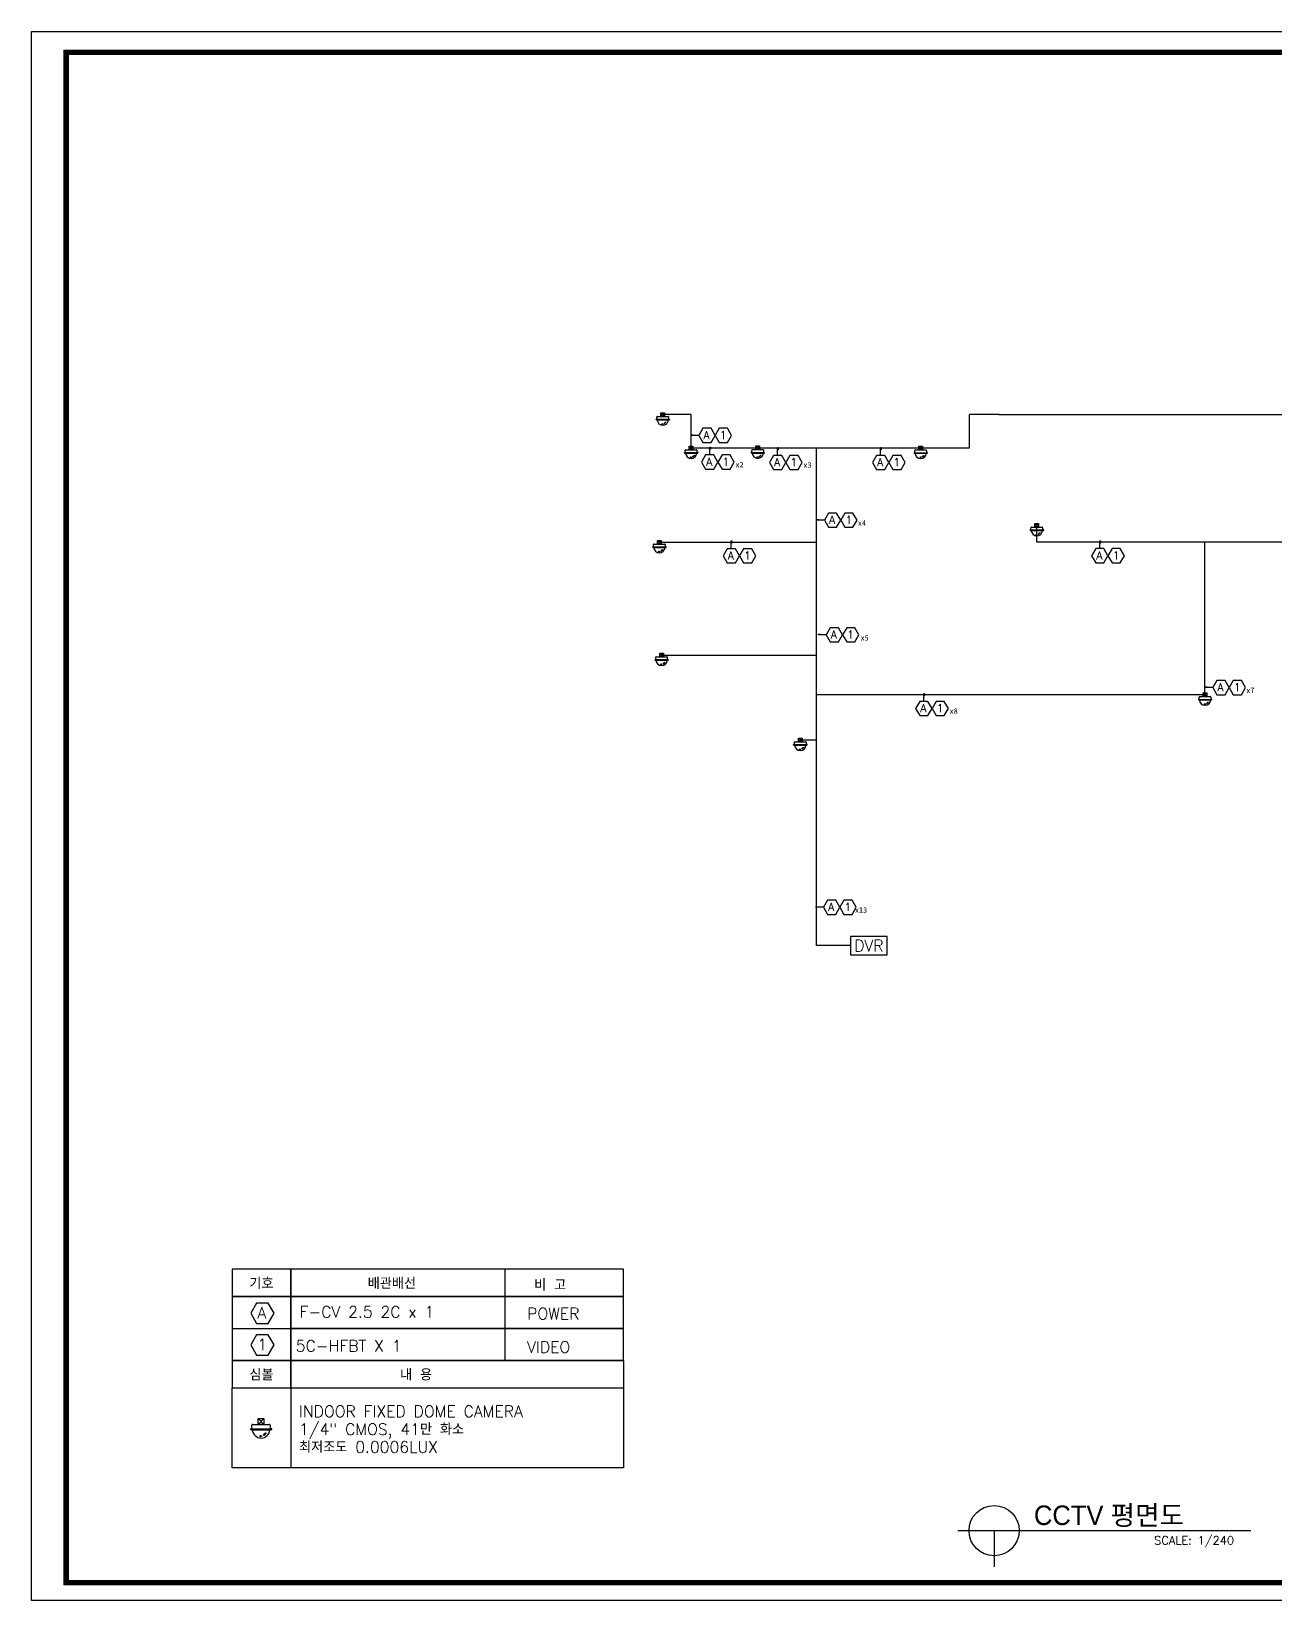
# Model space of a CAD drawing. Header units: millimetres. Extents: x 561168 to 33247342, y -10918660 to -13083.
# Drawn here: x 561168 to 614719, y -80618 to -13083 of the extents above; entities that cross this region are included whole.
import ezdxf
from ezdxf.enums import TextEntityAlignment as Align

# ---------------------------------------------------------------- set-up
doc = ezdxf.new("R2010")
doc.units = ezdxf.units.MM
doc.header["$LTSCALE"] = 200
doc.header["$MEASUREMENT"] = 0
doc.linetypes.add('CEN', pattern=[62, 60, -1, 0, -1])
doc.layers.get('0').update_dxf_attribs({"linetype": 'CONTINUOUS'})
for name, color, linetype in [('CCTV', 2, 'CONTINUOUS'), ('ED-NOTE', 3, 'CEN'), ('ED-TABL-LIN2', 1, 'CONTINUOUS'), ('FORM', 7, 'CONTINUOUS'), ('FORM$0$FORM', 7, 'CONTINUOUS'), ('LINE', 2, 'CONTINUOUS'), ('TD-SCRT-GURD', 4, 'CONTINUOUS'), ('추가분', 6, 'CONTINUOUS')]:
    doc.layers.add(name, color=color, linetype=linetype)
doc.styles.add('GHD', font='')
doc.styles.add('SAMOO', font='romans.shx', dxfattribs={"bigfont": 'whgtxt.shx'})
doc.styles.add('SIM', font='simplex_.ttf')
doc.styles.add('굴림체', font='')
doc.styles.get('GHD').set_extended_font_data('Dotum')
doc.styles.get('굴림체').set_extended_font_data('GulimChe')

# ---------------------------------------------------------------- blocks, each defined once
blk = doc.blocks.new('FORM$0$form')
at = {"layer": 'FORM$0$FORM', "color": 3}
blk.add_lwpolyline([(0, 562.79), (792.83, 562.79), (792.83, 0), (0, 0)], close=True, dxfattribs=at)
at = {"layer": 'FORM$0$FORM', "color": 2, "const_width": 1.94}
blk.add_lwpolyline([(12.48, 6.47), (12.48, 555.28), (781.78, 555.28), (781.78, 6.47)], close=True, dxfattribs=at)
blk = doc.blocks.new('FORM')
blk.add_blockref('FORM$0$form', (11.32, 7.62))

msp = doc.modelspace()

# ---------------------------------------------------------------- linework, layer by layer
at = {"layer": 'CCTV'}
for p, q in [((588091, -29793), (588091, -29679)), ((588091, -29793), (588091, -29679)), ((588114, -29656), (588570, -29656)), ((588114, -29656), (588570, -29656)), ((588592, -29679), (588592, -29793)), ((588592, -29679), (588592, -29793)), ((588056, -29790), (588056, -29779)), ((588056, -29779), (588068, -29779)), ((588056, -29790), (588056, -29779)), ((588056, -29779), (588068, -29779)), ((588068, -29779), (588068, -29783)), ((588068, -29779), (588068, -29783)), ((588070, -29804), (588624, -29804)), ((588070, -29804), (588624, -29804)), ((588077, -29793), (588616, -29793)), ((588077, -29793), (588616, -29793)), ((588603, -29793), (588091, -29793)), ((588603, -29793), (588091, -29793)), ((588406, -29953), (588412, -29958)), ((588406, -29953), (588412, -29958)), ((588422, -29939), (588435, -29947)), ((588422, -29939), (588435, -29947)), ((588431, -29932), (588445, -29941)), ((588431, -29932), (588445, -29941)), ((588460, -29888), (588481, -29901)), ((588460, -29888), (588481, -29901)), ((588626, -29779), (588626, -29783)), ((588638, -29779), (588626, -29779)), ((588626, -29779), (588626, -29783)), ((588638, -29779), (588626, -29779)), ((588638, -29790), (588638, -29779)), ((588638, -29790), (588638, -29779)), ((594964, -52431), (594964, -31011)), ((589277, -31224), (589277, -31213)), ((589277, -31213), (589289, -31213)), ((589277, -31224), (589277, -31213)), ((589277, -31213), (589289, -31213)), ((589289, -31213), (589289, -31217)), ((589289, -31213), (589289, -31217)), ((589291, -31237), (589845, -31237)), ((589291, -31237), (589845, -31237)), ((589299, -31226), (589838, -31226)), ((589299, -31226), (589838, -31226)), ((589312, -31226), (589312, -31112)), ((589312, -31226), (589312, -31112)), ((589824, -31226), (589312, -31226)), ((589824, -31226), (589312, -31226)), ((589335, -31090), (589791, -31090)), ((589335, -31090), (589791, -31090)), ((589627, -31386), (589633, -31392)), ((589627, -31386), (589633, -31392)), ((589643, -31372), (589656, -31381)), ((589643, -31372), (589656, -31381)), ((589652, -31365), (589666, -31375)), ((589652, -31365), (589666, -31375)), ((589681, -31321), (589702, -31334)), ((589681, -31321), (589702, -31334)), ((589814, -31112), (589814, -31226)), ((589814, -31112), (589814, -31226)), ((589847, -31213), (589847, -31217)), ((589859, -31213), (589847, -31213)), ((589847, -31213), (589847, -31217)), ((589859, -31213), (589847, -31213)), ((589859, -31224), (589859, -31213)), ((589859, -31224), (589859, -31213)), ((592145, -31206), (592145, -31195)), ((592145, -31195), (592157, -31195)), ((592145, -31206), (592145, -31195)), ((592145, -31195), (592157, -31195)), ((592157, -31207), (592157, -31211)), ((592157, -31207), (592157, -31211)), ((592158, -31232), (592713, -31232)), ((592158, -31232), (592713, -31232)), ((592166, -31220), (592705, -31220)), ((592166, -31220), (592705, -31220)), ((592179, -31220), (592179, -31107)), ((592179, -31220), (592179, -31107)), ((592692, -31220), (592179, -31220)), ((592692, -31220), (592179, -31220)), ((592202, -31084), (592658, -31084)), ((592202, -31084), (592658, -31084)), ((592494, -31381), (592500, -31386)), ((592494, -31381), (592500, -31386)), ((592511, -31366), (592524, -31375)), ((592511, -31366), (592524, -31375)), ((592520, -31360), (592534, -31369)), ((592520, -31360), (592534, -31369)), ((592549, -31316), (592569, -31328)), ((592549, -31316), (592569, -31328)), ((592681, -31107), (592681, -31220)), ((592681, -31107), (592681, -31220)), ((592714, -31207), (592714, -31211)), ((592726, -31207), (592714, -31207)), ((592714, -31207), (592714, -31211)), ((592726, -31207), (592714, -31207)), ((592726, -31218), (592726, -31207)), ((592726, -31218), (592726, -31207)), ((599156, -31228), (599156, -31216)), ((599156, -31216), (599168, -31216)), ((599156, -31228), (599156, -31216)), ((599156, -31216), (599168, -31216)), ((599168, -31216), (599168, -31221)), ((599168, -31216), (599168, -31221)), ((599169, -31241), (599724, -31241)), ((599169, -31241), (599724, -31241)), ((599177, -31230), (599716, -31230)), ((599177, -31230), (599716, -31230)), ((599190, -31230), (599190, -31116)), ((599190, -31230), (599190, -31116)), ((599703, -31230), (599190, -31230)), ((599703, -31230), (599190, -31230)), ((599213, -31093), (599669, -31093)), ((599213, -31093), (599669, -31093)), ((599505, -31390), (599511, -31395)), ((599505, -31390), (599511, -31395)), ((599521, -31376), (599535, -31385)), ((599521, -31376), (599535, -31385)), ((599530, -31369), (599544, -31378)), ((599530, -31369), (599544, -31378)), ((599559, -31325), (599580, -31338)), ((599559, -31325), (599580, -31338)), ((599692, -31116), (599692, -31230)), ((599692, -31116), (599692, -31230)), ((599725, -31216), (599725, -31221)), ((599737, -31216), (599725, -31216)), ((599725, -31216), (599725, -31221)), ((599737, -31216), (599725, -31216)), ((599737, -31228), (599737, -31216)), ((599737, -31228), (599737, -31216)), ((604190, -34555), (604190, -34442)), ((604190, -34555), (604190, -34442)), ((604213, -34419), (604669, -34419)), ((604213, -34419), (604669, -34419)), ((604691, -34442), (604691, -34555)), ((604691, -34442), (604691, -34555)), ((604155, -34553), (604155, -34542)), ((604155, -34542), (604167, -34542)), ((604155, -34553), (604155, -34542)), ((604155, -34542), (604167, -34542)), ((604167, -34542), (604167, -34546)), ((604167, -34542), (604167, -34546)), ((604169, -34567), (604723, -34567)), ((604169, -34567), (604723, -34567)), ((604176, -34555), (604715, -34555)), ((604176, -34555), (604715, -34555)), ((604702, -34555), (604190, -34555)), ((604702, -34555), (604190, -34555)), ((604505, -34716), (604511, -34721)), ((604505, -34716), (604511, -34721)), ((604521, -34701), (604534, -34710)), ((604521, -34701), (604534, -34710)), ((604530, -34695), (604544, -34704)), ((604530, -34695), (604544, -34704)), ((604559, -34651), (604580, -34663)), ((604559, -34651), (604580, -34663)), ((604724, -34542), (604724, -34546)), ((604737, -34542), (604724, -34542)), ((604724, -34542), (604724, -34546)), ((604737, -34542), (604724, -34542)), ((604737, -34553), (604737, -34542)), ((604737, -34553), (604737, -34542)), ((587909, -35280), (587909, -35269)), ((587909, -35269), (587921, -35269)), ((587909, -35280), (587909, -35269)), ((587909, -35269), (587921, -35269)), ((587921, -35269), (587921, -35273)), ((587921, -35269), (587921, -35273)), ((587922, -35293), (588477, -35293)), ((587922, -35293), (588477, -35293)), ((587930, -35282), (588469, -35282)), ((587930, -35282), (588469, -35282)), ((587943, -35282), (587943, -35168)), ((587943, -35282), (587943, -35168)), ((588456, -35282), (587943, -35282)), ((588456, -35282), (587943, -35282)), ((587966, -35146), (588422, -35146)), ((587966, -35146), (588422, -35146)), ((588258, -35442), (588264, -35448)), ((588258, -35442), (588264, -35448)), ((588275, -35428), (588288, -35437)), ((588275, -35428), (588288, -35437)), ((588283, -35421), (588298, -35431)), ((588283, -35421), (588298, -35431)), ((588313, -35377), (588333, -35390)), ((588313, -35377), (588333, -35390)), ((588445, -35168), (588445, -35282)), ((588445, -35168), (588445, -35282)), ((588478, -35269), (588478, -35273)), ((588490, -35269), (588478, -35269)), ((588478, -35269), (588478, -35273)), ((588490, -35269), (588478, -35269)), ((588490, -35280), (588490, -35269)), ((588490, -35280), (588490, -35269)), ((588003, -40134), (588003, -40123)), ((588003, -40123), (588015, -40123)), ((588003, -40134), (588003, -40123)), ((588003, -40123), (588015, -40123)), ((588015, -40123), (588015, -40128)), ((588015, -40123), (588015, -40128)), ((588017, -40148), (588571, -40148)), ((588017, -40148), (588571, -40148)), ((588024, -40137), (588563, -40137)), ((588024, -40137), (588563, -40137)), ((588038, -40137), (588038, -40023)), ((588038, -40137), (588038, -40023)), ((588550, -40137), (588038, -40137)), ((588550, -40137), (588038, -40137)), ((588060, -40000), (588517, -40000)), ((588060, -40000), (588517, -40000)), ((588353, -40297), (588358, -40302)), ((588353, -40297), (588358, -40302)), ((588369, -40283), (588382, -40292)), ((588369, -40283), (588382, -40292)), ((588378, -40276), (588392, -40285)), ((588378, -40276), (588392, -40285)), ((588407, -40232), (588427, -40245)), ((588407, -40232), (588427, -40245)), ((588539, -40023), (588539, -40137)), ((588539, -40023), (588539, -40137)), ((588572, -40123), (588572, -40128)), ((588585, -40123), (588572, -40123)), ((588572, -40123), (588572, -40128)), ((588585, -40123), (588572, -40123)), ((588585, -40134), (588585, -40123)), ((588585, -40134), (588585, -40123)), ((611394, -41843), (611394, -41832)), ((611394, -41832), (611407, -41832)), ((611394, -41843), (611394, -41832)), ((611394, -41832), (611407, -41832)), ((611407, -41832), (611407, -41836)), ((611407, -41832), (611407, -41836)), ((611408, -41857), (611962, -41857)), ((611408, -41857), (611962, -41857)), ((611416, -41846), (611955, -41846)), ((611416, -41846), (611955, -41846)), ((611429, -41846), (611429, -41732)), ((611429, -41846), (611429, -41732)), ((611941, -41846), (611429, -41846)), ((611941, -41846), (611429, -41846)), ((611452, -41709), (611908, -41709)), ((611452, -41709), (611908, -41709)), ((611931, -41732), (611931, -41846)), ((611931, -41732), (611931, -41846)), ((611964, -41832), (611964, -41836)), ((611976, -41832), (611964, -41832)), ((611964, -41832), (611964, -41836)), ((611976, -41832), (611964, -41832)), ((611976, -41843), (611976, -41832)), ((611976, -41843), (611976, -41832)), ((611744, -42006), (611750, -42011)), ((611744, -42006), (611750, -42011)), ((611760, -41992), (611773, -42000)), ((611760, -41992), (611773, -42000)), ((611769, -41985), (611783, -41994)), ((611769, -41985), (611783, -41994)), ((611798, -41941), (611819, -41954)), ((611798, -41941), (611819, -41954)), ((593972, -43791), (593972, -43780)), ((593972, -43780), (593984, -43780)), ((593972, -43791), (593972, -43780)), ((593972, -43780), (593984, -43780)), ((593984, -43780), (593984, -43785)), ((593984, -43780), (593984, -43785)), ((593986, -43805), (594540, -43805)), ((593986, -43805), (594540, -43805)), ((593993, -43794), (594532, -43794)), ((593993, -43794), (594532, -43794)), ((594007, -43794), (594007, -43680)), ((594007, -43794), (594007, -43680)), ((594519, -43794), (594007, -43794)), ((594519, -43794), (594007, -43794)), ((594029, -43657), (594486, -43657)), ((594029, -43657), (594486, -43657)), ((594376, -43889), (594396, -43902)), ((594376, -43889), (594396, -43902)), ((594508, -43680), (594508, -43794)), ((594508, -43680), (594508, -43794)), ((594541, -43780), (594541, -43785)), ((594554, -43780), (594541, -43780)), ((594541, -43780), (594541, -43785)), ((594554, -43780), (594541, -43780)), ((594554, -43791), (594554, -43780)), ((594554, -43791), (594554, -43780)), ((594322, -43954), (594327, -43959)), ((594322, -43954), (594327, -43959)), ((594338, -43940), (594351, -43949)), ((594338, -43940), (594351, -43949)), ((594347, -43933), (594361, -43942)), ((594347, -43933), (594361, -43942)), ((596428, -52431), (594964, -52431)), ((570605, -73242), (570605, -73224)), ((570605, -73224), (570624, -73224)), ((570605, -73242), (570605, -73224)), ((570605, -73224), (570624, -73224)), ((570624, -73224), (570624, -73231)), ((570624, -73224), (570624, -73231)), ((570627, -73263), (571493, -73263)), ((570627, -73263), (571493, -73263)), ((570639, -73245), (571481, -73245)), ((570639, -73245), (571481, -73245)), ((570659, -73245), (570659, -73068)), ((570659, -73245), (570659, -73068)), ((571460, -73245), (570659, -73245)), ((571460, -73245), (570659, -73245)), ((570695, -73032), (571408, -73032)), ((570695, -73032), (571408, -73032)), ((571151, -73495), (571161, -73504)), ((571151, -73495), (571161, -73504)), ((571177, -73473), (571197, -73487)), ((571177, -73473), (571197, -73487)), ((571191, -73463), (571213, -73477)), ((571191, -73463), (571213, -73477)), ((571236, -73394), (571269, -73414)), ((571236, -73394), (571269, -73414)), ((571443, -73068), (571443, -73245)), ((571443, -73068), (571443, -73245)), ((571495, -73224), (571495, -73231)), ((571514, -73224), (571495, -73224)), ((571495, -73224), (571495, -73231)), ((571514, -73224), (571495, -73224)), ((571514, -73242), (571514, -73224)), ((571514, -73242), (571514, -73224))]:
    msp.add_line(p, q, dxfattribs=at)
at = {"layer": 'CCTV', "color": 2}
for p, q in [((588420, -29499), (588263, -29656)), ((588263, -29499), (588420, -29656)), ((588263, -29499), (588420, -29499)), ((588263, -29656), (588263, -29499)), ((588420, -29656), (588263, -29656)), ((588420, -29499), (588420, -29656)), ((589642, -30932), (589484, -31090)), ((589484, -30932), (589642, -31090)), ((589484, -30932), (589642, -30932)), ((589484, -31090), (589484, -30932)), ((589642, -30932), (589642, -31090)), ((592509, -30926), (592351, -31084)), ((592351, -30926), (592509, -31084)), ((592351, -30926), (592509, -30926)), ((592351, -31084), (592351, -30926)), ((592509, -30926), (592509, -31084)), ((599520, -30936), (599362, -31093)), ((599362, -30936), (599520, -31093)), ((599362, -30936), (599520, -30936)), ((599362, -31093), (599362, -30936)), ((599520, -30936), (599520, -31093)), ((589642, -31090), (589484, -31090)), ((592509, -31084), (592351, -31084)), ((599520, -31093), (599362, -31093)), ((604519, -34261), (604362, -34419)), ((604362, -34261), (604519, -34419)), ((604362, -34261), (604519, -34261)), ((604362, -34419), (604362, -34261)), ((604519, -34419), (604362, -34419)), ((604519, -34261), (604519, -34419)), ((588273, -34988), (588115, -35146)), ((588115, -34988), (588273, -35146)), ((588115, -34988), (588273, -34988)), ((588115, -35146), (588115, -34988)), ((588273, -34988), (588273, -35146)), ((588273, -35146), (588115, -35146)), ((588367, -39843), (588210, -40000)), ((588210, -39843), (588367, -40000)), ((588210, -39843), (588367, -39843)), ((588210, -40000), (588210, -39843)), ((588367, -39843), (588367, -40000)), ((588367, -40000), (588210, -40000)), ((611759, -41552), (611601, -41709)), ((611601, -41552), (611759, -41709)), ((611601, -41552), (611759, -41552)), ((611601, -41709), (611601, -41552)), ((611759, -41709), (611601, -41709)), ((611759, -41552), (611759, -41709)), ((594336, -43500), (594179, -43657)), ((594179, -43500), (594336, -43657)), ((594179, -43500), (594336, -43500)), ((594179, -43657), (594179, -43500)), ((594336, -43657), (594179, -43657)), ((594336, -43500), (594336, -43657)), ((571175, -72786), (570928, -73032)), ((570928, -72786), (571175, -73032)), ((570928, -72786), (571175, -72786)), ((570928, -73032), (570928, -72786)), ((571175, -72786), (571175, -73032)), ((571175, -73032), (570928, -73032))]:
    msp.add_line(p, q, dxfattribs=at)
at = {"layer": 'CCTV', "color": 3}
for points in [[(590072, -30164), (589896, -30469), (590072, -30774), (590424, -30774), (590600, -30469), (590424, -30164)], [(590777, -30164), (590600, -30469), (590777, -30774), (591129, -30774), (591305, -30469), (591129, -30164)], [(590188, -31312), (590012, -31617), (590188, -31922), (590540, -31922), (590717, -31617), (590540, -31312)], [(590893, -31312), (590717, -31617), (590893, -31922), (591245, -31922), (591421, -31617), (591245, -31312)], [(593109, -31329), (592933, -31635), (593109, -31940), (593462, -31940), (593638, -31635), (593462, -31329)], [(593814, -31329), (593638, -31635), (593814, -31940), (594166, -31940), (594342, -31635), (594166, -31329)], [(597542, -31329), (597366, -31635), (597542, -31940), (597894, -31940), (598070, -31635), (597894, -31329)], [(598246, -31329), (598070, -31635), (598246, -31940), (598599, -31940), (598775, -31635), (598599, -31329)], [(595473, -33814), (595297, -34119), (595473, -34424), (595825, -34424), (596001, -34119), (595825, -33814)], [(596178, -33814), (596001, -34119), (596178, -34424), (596530, -34424), (596706, -34119), (596530, -33814)], [(591115, -35348), (590939, -35653), (591115, -35958), (591467, -35958), (591643, -35653), (591467, -35348)], [(591819, -35348), (591643, -35653), (591819, -35958), (592172, -35958), (592348, -35653), (592172, -35348)], [(606977, -35345), (606801, -35650), (606977, -35956), (607329, -35956), (607505, -35650), (607329, -35345)], [(607681, -35345), (607505, -35650), (607681, -35956), (608034, -35956), (608210, -35650), (608034, -35345)], [(595553, -38750), (595377, -39055), (595553, -39360), (595906, -39360), (596082, -39055), (595906, -38750)], [(596258, -38750), (596082, -39055), (596258, -39360), (596610, -39360), (596786, -39055), (596610, -38750)], [(612189, -41020), (612013, -41325), (612189, -41630), (612541, -41630), (612718, -41325), (612541, -41020)], [(612894, -41020), (612718, -41325), (612894, -41630), (613246, -41630), (613422, -41325), (613246, -41020)], [(599403, -41917), (599227, -42222), (599403, -42527), (599756, -42527), (599932, -42222), (599756, -41917)], [(600108, -41917), (599932, -42222), (600108, -42527), (600460, -42527), (600636, -42222), (600460, -41917)], [(595433, -50474), (595257, -50779), (595433, -51084), (595785, -51084), (595961, -50779), (595785, -50474)], [(596137, -50474), (595961, -50779), (596137, -51084), (596490, -51084), (596666, -50779), (596490, -50474)], [(570862, -67813), (570611, -68249), (570862, -68685), (571366, -68685), (571617, -68249), (571366, -67813)], [(570862, -69181), (570611, -69617), (570862, -70053), (571366, -70053), (571617, -69617), (571366, -69181)]]:
    msp.add_lwpolyline(points, close=True, dxfattribs=at)
at = {"layer": 'CCTV'}
for centre, radius in [((588331, -29982), 21.8), ((588331, -29982), 21.8), ((588331, -29982), 11.3), ((588331, -29982), 11.3), ((588331, -29982), 9.85), ((588331, -29982), 9.85), ((589553, -31416), 21.8), ((589553, -31416), 21.8), ((589553, -31416), 11.3), ((589553, -31416), 11.3), ((589553, -31416), 9.85), ((589553, -31416), 9.85), ((592420, -31410), 21.8), ((592420, -31410), 21.8), ((592420, -31410), 11.3), ((592420, -31410), 11.3), ((592420, -31410), 9.85), ((592420, -31410), 9.85), ((599431, -31420), 21.8), ((599431, -31420), 21.8), ((599431, -31420), 11.3), ((599431, -31420), 11.3), ((599431, -31420), 9.85), ((599431, -31420), 9.85), ((604430, -34745), 21.8), ((604430, -34745), 21.8), ((604430, -34745), 11.3), ((604430, -34745), 11.3), ((604430, -34745), 9.85), ((604430, -34745), 9.85), ((588184, -35472), 21.8), ((588184, -35472), 21.8), ((588184, -35472), 11.3), ((588184, -35472), 11.3), ((588184, -35472), 9.85), ((588184, -35472), 9.85), ((588278, -40327), 21.8), ((588278, -40327), 21.8), ((588278, -40327), 11.3), ((588278, -40327), 11.3), ((588278, -40327), 9.85), ((588278, -40327), 9.85), ((611670, -42035), 21.8), ((611670, -42035), 21.8), ((611670, -42035), 11.3), ((611670, -42035), 11.3), ((611670, -42035), 9.85), ((611670, -42035), 9.85), ((594247, -43984), 21.8), ((594247, -43984), 21.8), ((594247, -43984), 11.3), ((594247, -43984), 11.3), ((594247, -43984), 9.85), ((594247, -43984), 9.85), ((571035, -73542), 34), ((571035, -73542), 34), ((571035, -73542), 17.7), ((571035, -73542), 17.7), ((571035, -73542), 15.4), ((571035, -73542), 15.4)]:
    msp.add_circle(centre, radius, dxfattribs=at)
for centre, radius, start, end in [((588114, -29679), 22.8, 90, 180), ((588114, -29679), 22.8, 90, 180), ((588570, -29679), 22.8, 0, 90), ((588570, -29679), 22.8, 0, 90), ((588070, -29790), 13.7, 180, 270), ((588070, -29790), 13.7, 180, 270), ((588077, -29783), 9.13, 180, 270), ((588077, -29783), 9.13, 180, 270), ((588345, -29791), 242, 182.97183, 357.02818), ((588345, -29791), 242, 182.97183, 357.02818), ((588357, -29880), 87.7, 303.89586, 318.03494), ((588357, -29880), 87.7, 303.89586, 318.03494), ((588362, -29820), 146, 289.65964, 299.80098), ((588362, -29820), 146, 289.65964, 299.80098), ((588293, -29808), 185, 318.19022, 334.60715), ((588293, -29808), 185, 318.19022, 334.60715), ((588288, -29768), 234, 312.12167, 325.38295), ((588288, -29768), 234, 312.12167, 325.38295), ((588616, -29783), 9.13, 270.00001, 0.00001), ((588616, -29783), 9.13, 270.00001, 0.00001), ((588624, -29790), 13.7, 270.00001, 0.00001), ((588624, -29790), 13.7, 270.00001, 0.00001), ((589291, -31224), 13.7, 180, 270), ((589291, -31224), 13.7, 180, 270), ((589299, -31217), 9.13, 180, 270), ((589299, -31217), 9.13, 180, 270), ((589335, -31112), 22.8, 90, 180), ((589335, -31112), 22.8, 90, 180), ((589566, -31225), 242, 182.97183, 357.02818), ((589566, -31225), 242, 182.97183, 357.02818), ((589578, -31313), 87.7, 303.89586, 318.03494), ((589578, -31313), 87.7, 303.89586, 318.03494), ((589584, -31254), 146, 289.65964, 299.80098), ((589584, -31254), 146, 289.65964, 299.80098), ((589514, -31242), 185, 318.19022, 334.60715), ((589514, -31242), 185, 318.19022, 334.60715), ((589509, -31201), 234, 312.12167, 325.38295), ((589509, -31201), 234, 312.12167, 325.38295), ((589791, -31112), 22.8, 0, 90), ((589791, -31112), 22.8, 0, 90), ((589838, -31217), 9.13, 270.00001, 0.00001), ((589838, -31217), 9.13, 270.00001, 0.00001), ((589845, -31224), 13.7, 270.00001, 0.00001), ((589845, -31224), 13.7, 270.00001, 0.00001), ((592158, -31206), 13.7, 180, 270), ((592158, -31206), 13.7, 180, 270), ((592166, -31211), 9.13, 180, 270), ((592166, -31211), 9.13, 180, 270), ((592202, -31107), 22.8, 90, 180), ((592202, -31107), 22.8, 90, 180), ((592434, -31219), 242, 182.97183, 357.02818), ((592434, -31219), 242, 182.97183, 357.02818), ((592445, -31308), 87.7, 303.89586, 318.03494), ((592445, -31308), 87.7, 303.89586, 318.03494), ((592451, -31248), 146, 289.65964, 299.80098), ((592451, -31248), 146, 289.65964, 299.80098), ((592382, -31236), 185, 318.19022, 334.60715), ((592382, -31236), 185, 318.19022, 334.60715), ((592377, -31196), 234, 312.12167, 325.38295), ((592377, -31196), 234, 312.12167, 325.38295), ((592658, -31107), 22.8, 0, 90), ((592658, -31107), 22.8, 0, 90), ((592705, -31211), 9.13, 270.00001, 0.00001), ((592705, -31211), 9.13, 270.00001, 0.00001), ((592713, -31218), 13.7, 270.00001, 0.00001), ((592713, -31218), 13.7, 270.00001, 0.00001), ((599169, -31228), 13.7, 180, 270), ((599169, -31228), 13.7, 180, 270), ((599177, -31221), 9.13, 180, 270), ((599177, -31221), 9.13, 180, 270), ((599213, -31116), 22.8, 90, 180), ((599213, -31116), 22.8, 90, 180), ((599444, -31229), 242, 182.97183, 357.02818), ((599444, -31229), 242, 182.97183, 357.02818), ((599456, -31317), 87.7, 303.89586, 318.03494), ((599456, -31317), 87.7, 303.89586, 318.03494), ((599462, -31258), 146, 289.65964, 299.80098), ((599462, -31258), 146, 289.65964, 299.80098), ((599393, -31246), 185, 318.19022, 334.60715), ((599393, -31246), 185, 318.19022, 334.60715), ((599388, -31205), 234, 312.12167, 325.38295), ((599388, -31205), 234, 312.12167, 325.38295), ((599669, -31116), 22.8, 0, 90), ((599669, -31116), 22.8, 0, 90), ((599716, -31221), 9.13, 270.00001, 0.00001), ((599716, -31221), 9.13, 270.00001, 0.00001), ((599724, -31228), 13.7, 270.00001, 0.00001), ((599724, -31228), 13.7, 270.00001, 0.00001), ((604213, -34442), 22.8, 90, 180), ((604213, -34442), 22.8, 90, 180), ((604669, -34442), 22.8, 0, 90), ((604669, -34442), 22.8, 0, 90), ((604169, -34553), 13.7, 180, 270), ((604169, -34553), 13.7, 180, 270), ((604176, -34546), 9.13, 180, 270), ((604176, -34546), 9.13, 180, 270), ((604444, -34554), 242, 182.97183, 357.02818), ((604444, -34554), 242, 182.97183, 357.02818), ((604456, -34643), 87.7, 303.89586, 318.03494), ((604456, -34643), 87.7, 303.89586, 318.03494), ((604461, -34583), 146, 289.65964, 299.80098), ((604461, -34583), 146, 289.65964, 299.80098), ((604392, -34571), 185, 318.19022, 334.60715), ((604392, -34571), 185, 318.19022, 334.60715), ((604387, -34531), 234, 312.12167, 325.38295), ((604387, -34531), 234, 312.12167, 325.38295), ((604715, -34546), 9.13, 270.00001, 0.00001), ((604715, -34546), 9.13, 270.00001, 0.00001), ((604723, -34553), 13.7, 270.00001, 0.00001), ((604723, -34553), 13.7, 270.00001, 0.00001), ((587922, -35280), 13.7, 180, 270), ((587922, -35280), 13.7, 180, 270), ((587930, -35273), 9.13, 180, 270), ((587930, -35273), 9.13, 180, 270), ((587966, -35168), 22.8, 90, 180), ((587966, -35168), 22.8, 90, 180), ((588197, -35281), 242, 182.97183, 357.02818), ((588197, -35281), 242, 182.97183, 357.02818), ((588209, -35369), 87.7, 303.89586, 318.03494), ((588209, -35369), 87.7, 303.89586, 318.03494), ((588215, -35310), 146, 289.65964, 299.80098), ((588215, -35310), 146, 289.65964, 299.80098), ((588146, -35298), 185, 318.19022, 334.60715), ((588146, -35298), 185, 318.19022, 334.60715), ((588141, -35257), 234, 312.12167, 325.38295), ((588141, -35257), 234, 312.12167, 325.38295), ((588422, -35168), 22.8, 0, 90), ((588422, -35168), 22.8, 0, 90), ((588469, -35273), 9.13, 270.00001, 0.00001), ((588469, -35273), 9.13, 270.00001, 0.00001), ((588477, -35280), 13.7, 270.00001, 0.00001), ((588477, -35280), 13.7, 270.00001, 0.00001), ((588017, -40134), 13.7, 180, 270), ((588017, -40134), 13.7, 180, 270), ((588024, -40128), 9.13, 180, 270), ((588024, -40128), 9.13, 180, 270), ((588060, -40023), 22.8, 90, 180), ((588060, -40023), 22.8, 90, 180), ((588292, -40136), 242, 182.97183, 357.02818), ((588292, -40136), 242, 182.97183, 357.02818), ((588304, -40224), 87.7, 303.89586, 318.03494), ((588304, -40224), 87.7, 303.89586, 318.03494), ((588309, -40165), 146, 289.65964, 299.80098), ((588309, -40165), 146, 289.65964, 299.80098), ((588240, -40153), 185, 318.19022, 334.60715), ((588240, -40153), 185, 318.19022, 334.60715), ((588235, -40112), 234, 312.12167, 325.38295), ((588235, -40112), 234, 312.12167, 325.38295), ((588517, -40023), 22.8, 0, 90), ((588517, -40023), 22.8, 0, 90), ((588563, -40128), 9.13, 270.00001, 0.00001), ((588563, -40128), 9.13, 270.00001, 0.00001), ((588571, -40134), 13.7, 270.00001, 0.00001), ((588571, -40134), 13.7, 270.00001, 0.00001), ((611408, -41843), 13.7, 180, 270), ((611408, -41843), 13.7, 180, 270), ((611416, -41836), 9.13, 180, 270), ((611416, -41836), 9.13, 180, 270), ((611452, -41732), 22.8, 90, 180), ((611452, -41732), 22.8, 90, 180), ((611683, -41844), 242, 182.97183, 357.02818), ((611683, -41844), 242, 182.97183, 357.02818), ((611908, -41732), 22.8, 0, 90), ((611908, -41732), 22.8, 0, 90), ((611955, -41836), 9.13, 270.00001, 0.00001), ((611955, -41836), 9.13, 270.00001, 0.00001), ((611962, -41843), 13.7, 270.00001, 0.00001), ((611962, -41843), 13.7, 270.00001, 0.00001), ((611695, -41933), 87.7, 303.89586, 318.03494), ((611695, -41933), 87.7, 303.89586, 318.03494), ((611701, -41873), 146, 289.65964, 299.80098), ((611701, -41873), 146, 289.65964, 299.80098), ((611631, -41861), 185, 318.19022, 334.60715), ((611631, -41861), 185, 318.19022, 334.60715), ((611626, -41821), 234, 312.12167, 325.38295), ((611626, -41821), 234, 312.12167, 325.38295), ((593986, -43791), 13.7, 180, 270), ((593986, -43791), 13.7, 180, 270), ((593993, -43785), 9.13, 180, 270), ((593993, -43785), 9.13, 180, 270), ((594029, -43680), 22.8, 90, 180), ((594029, -43680), 22.8, 90, 180), ((594261, -43793), 242, 182.97183, 357.02818), ((594261, -43793), 242, 182.97183, 357.02818), ((594209, -43810), 185, 318.19022, 334.60715), ((594209, -43810), 185, 318.19022, 334.60715), ((594486, -43680), 22.8, 0, 90), ((594486, -43680), 22.8, 0, 90), ((594532, -43785), 9.13, 270.00001, 0.00001), ((594532, -43785), 9.13, 270.00001, 0.00001), ((594540, -43791), 13.7, 270.00001, 0.00001), ((594540, -43791), 13.7, 270.00001, 0.00001), ((594273, -43881), 87.7, 303.89586, 318.03494), ((594273, -43881), 87.7, 303.89586, 318.03494), ((594278, -43822), 146, 289.65964, 299.80098), ((594278, -43822), 146, 289.65964, 299.80098), ((594204, -43769), 234, 312.12167, 325.38295), ((594204, -43769), 234, 312.12167, 325.38295), ((570627, -73242), 21.4, 180, 270), ((570627, -73242), 21.4, 180, 270), ((570639, -73231), 14.3, 180, 270), ((570639, -73231), 14.3, 180, 270), ((570695, -73068), 35.7, 90, 180), ((570695, -73068), 35.7, 90, 180), ((571056, -73243), 378, 182.97183, 357.02818), ((571056, -73243), 378, 182.97183, 357.02818), ((571075, -73382), 137, 303.89586, 318.03494), ((571075, -73382), 137, 303.89586, 318.03494), ((571084, -73289), 229, 289.65964, 299.80098), ((571084, -73289), 229, 289.65964, 299.80098), ((570976, -73270), 289, 318.19022, 334.60715), ((570976, -73270), 289, 318.19022, 334.60715), ((570968, -73206), 366, 312.12167, 325.38295), ((570968, -73206), 366, 312.12167, 325.38295), ((571408, -73068), 35.7, 0, 90), ((571408, -73068), 35.7, 0, 90), ((571481, -73231), 14.3, 270.00001, 0.00001), ((571481, -73231), 14.3, 270.00001, 0.00001), ((571493, -73242), 21.4, 270.00001, 0.00001), ((571493, -73242), 21.4, 270.00001, 0.00001)]:
    msp.add_arc(centre, radius, start, end, dxfattribs=at)
at = {"layer": 'ED-TABL-LIN2'}
for p, q in [((581539, -66350), (581539, -70286)), ((569803, -68908), (572339, -68908)), ((586659, -70286), (569803, -70286)), ((586659, -70286), (572339, -70286)), ((572339, -70286), (586659, -70286)), ((572339, -70286), (572339, -74910)), ((586659, -70286), (586659, -74910)), ((572339, -71466), (586659, -71466)), ((586659, -74910), (569803, -74910))]:
    msp.add_line(p, q, dxfattribs=at)
for points in [[(589896, -30469), (589563, -30469), (589563, -30443), (589652, -30443), (589652, -30469)], [(590364, -31312), (590364, -30979), (590390, -30979), (590390, -31069), (590364, -31069)], [(593285, -31329), (593285, -30996), (593311, -30996), (593311, -31086), (593285, -31086)], [(597718, -31329), (597718, -30996), (597744, -30996), (597744, -31086), (597718, -31086)], [(595297, -34119), (594964, -34119), (594964, -34093), (595053, -34093), (595053, -34119)], [(591291, -35348), (591291, -35015), (591317, -35015), (591317, -35104), (591291, -35104)], [(607153, -35345), (607153, -35012), (607179, -35012), (607179, -35102), (607153, -35102)], [(595377, -39055), (595044, -39055), (595044, -39029), (595134, -39029), (595134, -39055)], [(599579, -41917), (599579, -41584), (599605, -41584), (599605, -41673), (599579, -41673)], [(612013, -41325), (611680, -41325), (611680, -41299), (611769, -41299), (611769, -41325)], [(595257, -50779), (594924, -50779), (594924, -50753), (595013, -50753), (595013, -50779)], [(586659, -68908), (586659, -67531), (572339, -67531), (572339, -68908), (586659, -68908)], [(586659, -68908), (572339, -68908), (572339, -70286), (586659, -70286), (586659, -68908)]]:
    msp.add_lwpolyline(points, dxfattribs=at)
for points in [[(569803, -67531), (572339, -67531), (572339, -66350), (569803, -66350)], [(572339, -67531), (586659, -67531), (586659, -66350), (572339, -66350)], [(569803, -70286), (572339, -70286), (572339, -67531), (569803, -67531)], [(569803, -71466), (572339, -71466), (572339, -70286), (569803, -70286)]]:
    msp.add_lwpolyline(points, close=True, dxfattribs=at)
at = {"layer": 'FORM', "color": 3}
for p, q in [((601043, -77605), (613654, -77605)), ((602603, -77605), (602603, -79165))]:
    msp.add_line(p, q, dxfattribs=at)
msp.add_circle((602603, -77605), 1080, dxfattribs=at)
at = {"layer": 'LINE'}
for p, q in [((589563, -29576), (588345, -29576)), ((589563, -31011), (589563, -29576)), ((589563, -31011), (599441, -31011)), ((604443, -35060), (604443, -34332)), ((588194, -35067), (594964, -35067)), ((636582, -35060), (604443, -35060)), ((611680, -41630), (611680, -35060)), ((588288, -39922), (594964, -39922)), ((611680, -41630), (594964, -41630)), ((594257, -43579), (594964, -43579))]:
    msp.add_line(p, q, dxfattribs=at)
at = {"layer": 'LINE', "color": 1}
msp.add_line((569803, -74910), (569803, -71466), dxfattribs=at)
at = {"layer": 'TD-SCRT-GURD'}
msp.add_lwpolyline([(596428, -52825), (598002, -52825), (598002, -52038), (596428, -52038)], close=True, dxfattribs=at)
at = {"layer": '추가분'}
for p, q in [((601541, -31011), (601541, -29577)), ((602811, -29577), (601541, -29577)), ((602811, -29577), (641221, -29577)), ((599441, -31011), (601541, -31011))]:
    msp.add_line(p, q, dxfattribs=at)

# ---------------------------------------------------------------- block references
at = {"layer": 'FORM', "xscale": 120, "yscale": 120, "zscale": 0.96}
msp.add_blockref('FORM', (559810, -81532), dxfattribs=at)

# ---------------------------------------------------------------- texts
at = {"layer": 'ED-NOTE', "style": 'SAMOO'}
for s, height, p in [('A', 344, (590095, -30628)), ('1', 344, (590800, -30628)), ('A', 344, (590211, -31776)), ('1', 344, (590916, -31776)), ('A', 344, (593132, -31794)), ('1', 344, (593837, -31794)), ('A', 344, (597565, -31794)), ('1', 344, (598269, -31794)), ('A', 344, (595496, -34278)), ('1', 344, (596201, -34278)), ('A', 344, (591138, -35812)), ('1', 344, (591842, -35812)), ('A', 344, (607000, -35810)), ('1', 344, (607704, -35810)), ('A', 344, (595576, -39214)), ('1', 344, (596281, -39214)), ('A', 344, (612212, -41484)), ('1', 344, (612917, -41484)), ('A', 344, (599426, -42381)), ('1', 344, (600131, -42381)), ('A', 344, (595456, -50938)), ('1', 344, (596160, -50938)), ('A', 492, (570895, -68476)), ('F-CV 2.5 2C x 1', 491.94, (572714, -68437)), ('POWER', 491.9, (582505, -68514)), ('1', 492, (570895, -69844)), ('5C-HFBT X 1', 491.94, (572548, -69901)), ('VIDEO', 491.9, (582505, -69955)), ('INDOOR FIXED DOME CAMERA', 491.94, (572686, -72719)), ('1/4" CMOS, 41만 화소', 491.94, (572686, -73487)), ('최저조도 0.0006LUX', 491.94, (572686, -74254))]:
    msp.add_text(s, height=height, dxfattribs=at).set_placement(p)
at = {"layer": 'ED-NOTE'}
for s, height, style, p in [('x2', 234.7, '굴림체', (591649, -31730)), ('x3', 234.7, '굴림체', (594570, -31747)), ('x4', 234.7, '굴림체', (596916, -34238)), ('x5', 234.7, '굴림체', (597032, -39185)), ('x7', 234.7, '굴림체', (613632, -41444)), ('x8', 234.7, '굴림체', (600864, -42335)), ('x13', 234.7, '굴림체', (596876, -50898)), ('기호', 491.9, 'SAMOO', (571071, -66941)), ('배관배선', 491.9, 'SAMOO', (576686, -66941)), ('비 고', 491.9, 'SAMOO', (583496, -67008)), ('심볼', 491.9, 'SAMOO', (571071, -70876)), ('내 용', 491.9, 'SAMOO', (577729, -70876))]:
    msp.add_text(s, height=height, dxfattribs=dict(at, style=style)).set_placement(p, align=Align.MIDDLE)
at = {"layer": 'FORM', "color": 4, "style": 'GHD'}
msp.add_text('CCTV 평면도', height=840, dxfattribs=at).set_placement((604319, -77365))
at = {"layer": 'FORM', "color": 2, "style": 'SIM'}
msp.add_text('SCALE: 1/240', height=360, dxfattribs=at).set_placement((612932, -77845), align=Align.TOP_RIGHT)
at = {"layer": 'TD-SCRT-GURD', "style": 'SAMOO'}
msp.add_text('DVR', height=491.9, dxfattribs=at).set_placement((597215, -52431), align=Align.MIDDLE)

doc.saveas('drawing.dxf')
